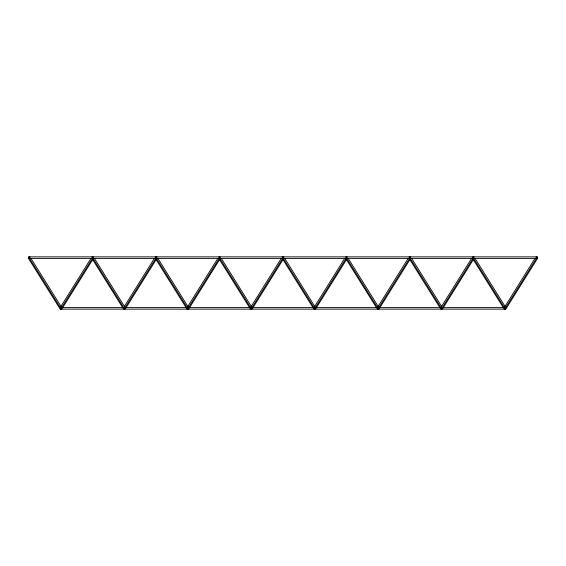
<?xml version="1.0" encoding="UTF-8"?>
<svg xmlns="http://www.w3.org/2000/svg" width="566" height="566" viewBox="0 0 566 566"><rect width="100%" height="100%" fill="white"/><g stroke="black" fill="none" stroke-linecap="round" stroke-linejoin="round"><path stroke-width="0.85" d="M60.951 306.376L90.808 258.612M60.824 308.88L92.548 258.131M62.366 308.13L93.157 258.874M124.393 306.376L154.249 258.612M124.265 308.88L155.983 258.131M125.808 308.13L156.598 258.874M187.834 306.376L217.684 258.612M187.707 308.88L219.424 258.131M189.249 308.13L220.032 258.874M250.802 307.126L281.125 258.612M251.148 308.88L282.866 258.131M283.474 258.874L252.224 308.88L250.342 308.88L219.551 259.624M314.243 307.126L344.567 258.612M314.583 308.88L346.307 258.131M346.449 259.624L315.658 308.88L313.776 308.88L282.526 258.874M377.685 307.126L408.001 258.612M378.024 308.88L409.742 258.131M409.89 259.624L379.1 308.88L377.218 308.88L378.024 307.869M441.126 307.126L471.443 258.612M441.466 308.88L473.183 258.131M473.325 259.624L442.541 308.88L440.659 308.88L441.466 307.869M504.561 307.126L534.884 258.612M504.9 308.88L536.625 258.131L537.7 258.131L505.983 308.88L504.094 308.88L504.9 307.869M61.1 307.869L61.906 308.88L60.017 308.88L28.3 258.131L29.107 257.12L30.182 257.12M91.742 257.12L93.623 257.12M155.176 257.12L157.065 257.12M218.618 257.12L220.499 257.12M282.059 257.12L283.941 257.12M345.501 257.12L347.382 257.12M408.935 257.12L410.824 257.12M472.377 257.12L474.258 257.12M535.818 257.12L536.893 257.12L537.7 258.131M28.3 258.131L29.375 258.131L61.1 308.88M123.522 307.614L60.958 307.614L60.958 309.135M125.284 307.614L186.957 307.614M188.719 307.614L250.398 307.614M252.16 307.614L313.84 307.614M315.602 307.614L377.281 307.614M379.043 307.614L440.716 307.614M442.478 307.614L505.042 307.614L505.042 309.135M60.201 309.135L505.799 309.135M187.976 307.869L188.782 308.88L186.9 308.88L156.11 259.624M124.534 307.869L125.341 308.88L123.459 308.88L92.675 259.624M475.192 258.612L505.049 306.376M473.452 258.131L505.176 308.88M472.843 258.874L503.634 308.13M411.751 258.612L441.607 306.376M410.017 258.131L441.735 308.88M409.402 258.874L440.192 308.13M348.316 258.612L378.166 306.376M346.576 258.131L378.293 308.88M345.968 258.874L376.751 308.13M284.875 258.612L315.198 307.126M283.134 258.131L314.852 308.88M221.433 258.612L251.757 307.126M219.693 258.131L251.417 308.88M157.999 258.612L188.315 307.126M156.258 258.131L187.976 308.88M94.557 258.612L124.874 307.126M92.817 258.131L124.534 308.88M31.116 258.612L61.439 307.126M537.523 258.386L537.523 256.865L28.477 256.865L28.477 258.386M536.759 256.865L536.759 258.386L29.241 258.386L29.241 256.865M473.317 256.865L473.317 258.386M441.6 307.614L441.6 309.135M409.876 256.865L409.876 258.386M378.159 307.614L378.159 309.135M346.442 256.865L346.442 258.386M314.717 307.614L314.717 309.135M283 256.865L283 258.386M251.283 307.614L251.283 309.135M219.558 256.865L219.558 258.386M187.841 307.614L187.841 309.135M156.124 256.865L156.124 258.386M124.4 307.614L124.4 309.135M92.683 256.865L92.683 258.386"/></g></svg>
